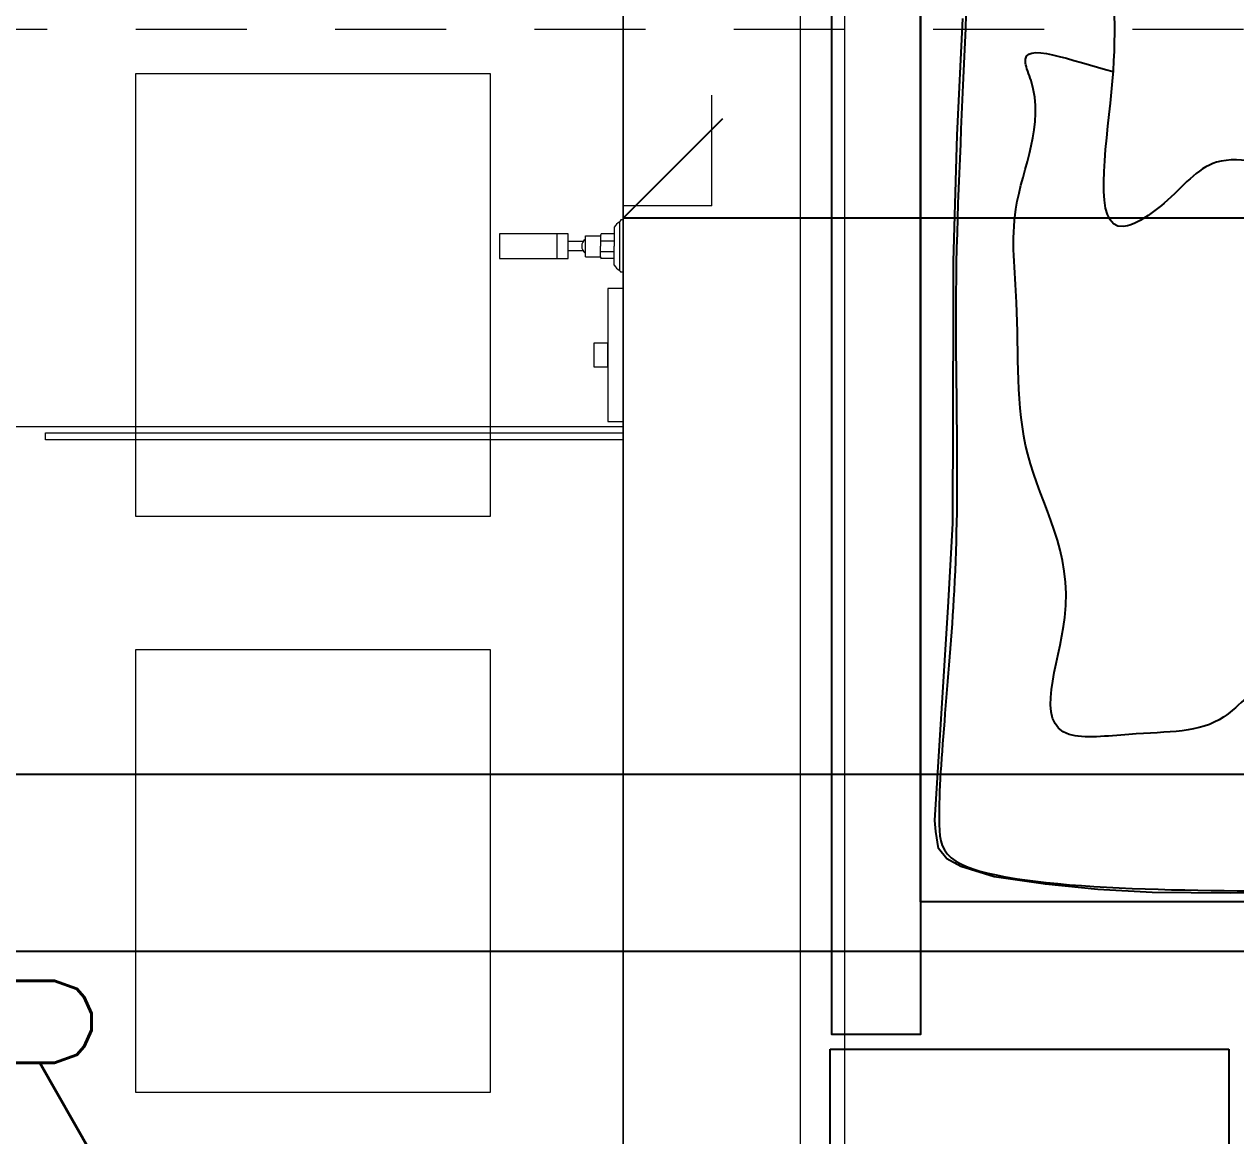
# Model space of a CAD drawing. Header units: metres. Extents: x -232 to 581, y 30 to 789.
# Drawn here: x 232.987 to 234.354, y 520.745 to 522 of the extents above; entities that cross this region are included whole.
import ezdxf

# ---------------------------------------------------------------- set-up
doc = ezdxf.new("R2010")
doc.units = ezdxf.units.M
doc.linetypes.add('HIDDEN', pattern=[9.525, 6.35, -3.175])
doc.linetypes.add('HIDDEN2', pattern=[0.1875, 0.125, -0.0625])
for name, color, linetype, lineweight in [('A-WALL', 250, 'Continuous', 20), ('baños', 140, 'Continuous', 0), ('BOVEDILLA', 8, 'Continuous', 5), ('Columnas', 7, 'Continuous', 18), ('textos', 7, 'Continuous', 0), ('VIGAS', 1, 'HIDDEN', 15)]:
    doc.layers.add(name, color=color, linetype=linetype, lineweight=lineweight)
doc.layers.add('ACERO', color=5, linetype='Continuous')
doc.layers.add('MOBILIARIOS', color=252, linetype='Continuous')
doc.layers.add('Techos 1', color=7, linetype='HIDDEN2', lineweight=9, true_color=0x42391a)
doc.styles.get("Standard").update_dxf_attribs({"font": 'arial.ttf'})

# ---------------------------------------------------------------- blocks, each defined once
blk = doc.blocks.new('*U249')
at = {"layer": 'BOVEDILLA'}
blk.add_lwpolyline([(-0.2, 0.25), (0.2, 0.25), (0.2, -0.25), (-0.2, -0.25)], close=True, dxfattribs=at)
blk = doc.blocks.new('planta de entrepiso 20.03')
at = {"layer": 'ACERO', "color": 18, "true_color": 0x000000}
for p, q in [((41.692, -37.2301), (41.8045, -37.1176)), ((45.8321, -37.23), (41.692, -37.2301)), ((39.8498, -37.8575), (43.4178, -37.8575)), ((39.8498, -38.0575), (43.4178, -38.0575))]:
    blk.add_line(p, q, dxfattribs=at)
at = {"layer": 'VIGAS', "color": 18, "true_color": 0x000000}
for p, q in [((41.692, -39.7168), (41.692, -34.2668)), ((41.942, -39.7168), (41.942, -34.2668))]:
    blk.add_line(p, q, dxfattribs=at)
at = {"layer": 'ACERO', "color": 18, "linetype": 'ByBlock', "lineweight": -2, "true_color": 0x000000, "transparency": 16777216}
for p in [(41.342, -37.3168), (41.342, -37.9668)]:
    blk.add_blockref('*U249', p, dxfattribs=at)
blk = doc.blocks.new('A$Cb50f4bf1')
at = {"layer": 'MOBILIARIOS'}
for p, q in [((0.45, 0.45), (0, 0.45)), ((0, 0.45), (0, 0)), ((0.45, 0), (0.45, 0.45)), ((0.2058, 0.3663), (0.2154, 0.322)), ((0.2519, 0.3671), (0.2438, 0.3224)), ((0.1635, 0.348), (0.1893, 0.3107)), ((0.2948, 0.3501), (0.2703, 0.312)), ((0.1314, 0.3148), (0.1695, 0.2902)), ((0.328, 0.318), (0.2907, 0.2922)), ((0.3463, 0.2757), (0.302, 0.2661)), ((0.1144, 0.2719), (0.1591, 0.2638)), ((0.1152, 0.2258), (0.1595, 0.2353)), ((0.3471, 0.2296), (0.3025, 0.2377)), ((0.1335, 0.1834), (0.1708, 0.2092)), ((0.3301, 0.1867), (0.292, 0.2112)), ((0.1667, 0.1514), (0.1913, 0.1895)), ((0.2096, 0.1344), (0.2177, 0.179)), ((0.2557, 0.1352), (0.2462, 0.1795)), ((0.2981, 0.1535), (0.2723, 0.1908)), ((0, 0), (0.45, 0))]:
    blk.add_line(p, q, dxfattribs=at)
for radius in [0.1182, 0.0729, 0.0684, 0.0328]:
    blk.add_circle((0.2308, 0.2507), radius, dxfattribs=at)
blk = doc.blocks.new('A$C0ed3e1a4')
at = {"layer": 'baños'}
for p, q in [((0.1356, 0.0022), (0.1356, 0.0568)), ((0.1396, 0.059), (0.1368, 0.059)), ((0.1396, 0.059), (0.1396, 0)), ((0.0645, 0.0432), (0.0645, 0.0157)), ((0.0968, 0.0175), (0.0968, 0.0413)), ((0.0968, 0.0413), (0.1137, 0.0413)), ((0.1137, 0.0413), (0.1137, 0.0294)), ((0.1294, 0.0435), (0.1148, 0.0435)), ((0.1294, 0.051), (0.1294, 0.0295)), ((0.0941, 0.0346), (0.0772, 0.0346)), ((0.1137, 0.0354), (0.1294, 0.0354)), ((0.1137, 0.0175), (0.1137, 0.0294)), ((0.1294, 0.008), (0.1294, 0.0295)), ((0.0941, 0.0243), (0.0772, 0.0243)), ((0.0968, 0.0175), (0.1137, 0.0175)), ((0.1137, 0.0235), (0.1294, 0.0235)), ((0.1294, 0.0154), (0.1148, 0.0154)), ((0.1396, 0), (0.1368, 0))]:
    blk.add_line(p, q, dxfattribs=at)
blk.add_lwpolyline([(0.0772, 0.0432), (0, 0.0432), (0, 0.0157), (0.0772, 0.0157)], close=True, dxfattribs=at)
for centre, radius, start, end in [((0.1416, 0.0445), 0.0138, 115.7896, 151.6564), ((0.138, 0.0569), 0.00241, 117.9179, 181.9718), ((0.1193, 0.0397), 0.00586, 140.0793, 164.0924), ((0.1027, 0.0294), 0.01, 125.7762, 234.2238), ((0.1193, 0.0191), 0.00586, 195.9076, 219.9207), ((0.1416, 0.0145), 0.0138, 208.3436, 244.2104), ((0.138, 0.0021), 0.00241, 178.0282, 242.0821)]:
    blk.add_arc(centre, radius, start, end, dxfattribs=at)
blk = doc.blocks.new('20.03.2026 LN 09 SEGUNDO NIVEL ARQ')
at = {"layer": 'A-WALL', "color": 5}
for p, q in [((90.7959, -61.0977), (90.7959, -57.8777)), ((90.5959, -58.8886), (90.5959, -61.0977))]:
    blk.add_line(p, q, dxfattribs=at)
at = {"layer": 'A-WALL', "color": 5, "linetype": 'HIDDEN2'}
for q in [(90.6959, -59.0982), (90.5959, -59.6982)]:
    blk.add_line((90.6959, -59.6982), q, dxfattribs=at)
at = {"layer": 'baños', "color": 5}
blk.add_line((90.5959, -59.9477), (88.6959, -59.9477), dxfattribs=at)
for points in [[(90.5959, -59.7916), (90.5786, -59.7916), (90.5786, -59.9416), (90.5959, -59.9416)], [(90.5786, -59.8532), (90.5628, -59.8532), (90.5628, -59.88), (90.5786, -59.88)], [(90.5959, -59.9623), (89.9438, -59.9623), (89.9438, -59.9545), (90.5959, -59.9545)]]:
    blk.add_lwpolyline(points, close=True, dxfattribs=at)
at = {"layer": 'MOBILIARIOS', "color": 5}
for points in [[(90.8314, -58.3335), (90.9314, -58.3335), (90.9314, -60.6335), (90.8314, -60.6335)], [(90.9314, -58.4835), (92.9314, -58.4835), (92.9314, -60.4835), (90.9314, -60.4835)]]:
    blk.add_lwpolyline(points, close=True, dxfattribs=at)
blk.add_lwpolyline([(91.4494, -60.473), (91.281, -60.4738), (91.1929, -60.473), (91.1318, -60.4696), (91.0725, -60.4638), (91.0148, -60.4554), (90.977, -60.4437), (90.9611, -60.4353), (90.9519, -60.4236), (90.9486, -60.4044), (90.9475, -60.392), (90.9632, -60.1446), (90.968, -60.0564), (90.9689, -59.8121), (90.9689, -59.7608), (90.9727, -59.6182), (90.9793, -59.4866)], dxfattribs=at)
for points, knots in [([(91.6778, -58.5398), (91.6778, -58.5398), (91.6778, -58.5398), (91.6778, -58.5398), (91.6761, -58.5398), (91.6413, -58.5398), (91.5714, -58.5194), (91.3995, -58.5113), (91.1924, -58.4955), (90.9617, -58.5194), (90.936, -58.6049), (90.9617, -58.8548), (90.9491, -59.126), (91.002, -59.315), (90.9617, -59.7365), (90.9803, -60.0982), (90.9468, -60.3727), (90.9617, -60.4713), (91.3541, -60.4713), (91.5405, -60.4713), (91.6823, -60.4515), (91.6956, -60.4515), (91.7111, -60.4396), (91.7814, -60.4713), (91.8461, -60.4713), (91.967, -60.4713)], [2.895366, 2.895366, 2.895366, 2.895366, 2.896475, 3.053535, 3.138588, 3.190252, 3.29358, 3.393683, 3.686394, 3.848283, 3.942303, 4.166996, 4.499824, 4.847407, 5.433591, 5.797126, 6.093613, 6.186669, 6.495546, 6.666013, 6.828452, 7.059973, 7.190877, 7.299822, 7.383928, 7.383928, 7.383928, 7.383928]), ([(91.3784, -59.6751), (91.3575, -59.6637), (91.3219, -59.6475), (91.2524, -59.6431), (91.2174, -59.6911), (91.1196, -59.7554), (91.1575, -59.542), (91.1461, -59.4235), (91.1424, -59.2648), (91.1268, -59.1537), (91.1453, -58.9757), (91.2583, -59.0932), (91.367, -59.0619), (91.4587, -59.0774), (91.5249, -59.0659), (91.5715, -59.0962), (91.5085, -59.1487), (91.5463, -59.2136), (91.5448, -59.2612), (91.544, -59.2736)], [0.032571, 0.032571, 0.032571, 0.032571, 0.107712, 0.156224, 0.235226, 0.291111, 0.451247, 0.617718, 0.770472, 0.95788, 1.036962, 1.155398, 1.259301, 1.397905, 1.433881, 1.478271, 1.518706, 1.629903, 1.669516, 1.669516, 1.669516, 1.669516]), ([(91.5239, -60.2617), (91.4851, -60.2611), (91.4202, -60.2601), (91.3262, -60.2166), (91.2682, -60.2948), (91.1946, -60.2902), (91.0473, -60.308), (91.1289, -60.124), (91.0345, -59.9897), (91.045, -59.8283), (91.0279, -59.688), (91.076, -59.6004), (91.0349, -59.5057), (91.1023, -59.5352), (91.1491, -59.5464)], [0, 0, 0, 0, 0.125513, 0.209774, 0.279098, 0.385114, 0.440556, 0.579971, 0.776155, 0.956632, 1.067828, 1.221054, 1.242986, 1.352802, 1.352802, 1.352802, 1.352802])]:
    blk.add_open_spline(points, degree=3, knots=knots, dxfattribs=at)
at = {"layer": 'Techos 1', "color": 5}
blk.add_line((80.5959, -59.4987), (92.7459, -59.4987), dxfattribs=at)
at = {"layer": 'baños', "color": 5}
blk.add_blockref('A$C0ed3e1a4', (90.4564, -59.7731), dxfattribs=at)
at = {"layer": 'MOBILIARIOS', "color": 5, "xscale": -1, "rotation": 90}
blk.add_blockref('A$Cb50f4bf1', (91.2794, -60.6499), dxfattribs=at)
at = {"layer": 'baños', "color": 5, "linetype": 'Continuous', "flags": 8}
for tag, p in [('MODELNUMBER', (83.7813, -42.9175, 0)), ('MATERIAL', (83.7813, -42.9176, 0)), ('PRODUCT', (83.7813, -42.9176, 0)), ('TRADENAME', (83.7813, -42.9176, 0)), ('MODELNUMBER', (84.956, -42.9175, 0)), ('TRADENAME', (84.956, -42.9176, 0)), ('MATERIAL', (84.956, -42.9176, 0)), ('PRODUCT', (84.956, -42.9176, 0))]:
    blk.add_attdef(tag, p, '', height=0.0000254, rotation=180.0001, dxfattribs=at)
at = {"layer": 'baños', "color": 5, "linetype": 'Continuous'}
for tag, p, rotation in [('TRADENAME', (85.8912, -56.9933), 180.0001), ('MODELNUMBER', (85.8912, -56.9934), 180.0001), ('MATERIAL', (85.8914, -56.9932), 180.0001), ('PRODUCT', (85.8914, -56.9933), 180.0001), ('MODELNUMBER', (86.6008, -56.9934), 179.9999), ('MATERIAL', (86.6008, -56.9932), 179.9999), ('PRODUCT', (86.6008, -56.9933), 179.9999), ('TRADENAME', (86.6008, -56.9933), 179.9999)]:
    blk.add_attdef(tag, p, '', height=0.0000254, rotation=rotation, dxfattribs=at)
at = {"layer": 'textos', "color": 5, "insert": (89.0347, -61.4178), "char_height": 0.195, "width": 1.854973, "attachment_point": 7}
blk.add_mtext('{\\Fromans|c0;MASTER BATHROOM\\P2}', dxfattribs=at)

msp = doc.modelspace()

# ---------------------------------------------------------------- block references
at = {"layer": 'Columnas'}
msp.add_blockref('planta de entrepiso 20.03', (191.9707, 559.0112), dxfattribs=at)

# ---------------------------------------------------------------- next in the draw order: block references
at = {"color": 1}
msp.add_blockref('20.03.2026 LN 09 SEGUNDO NIVEL ARQ', (143.0668, 581.4931), dxfattribs=at)

doc.saveas('drawing.dxf')
